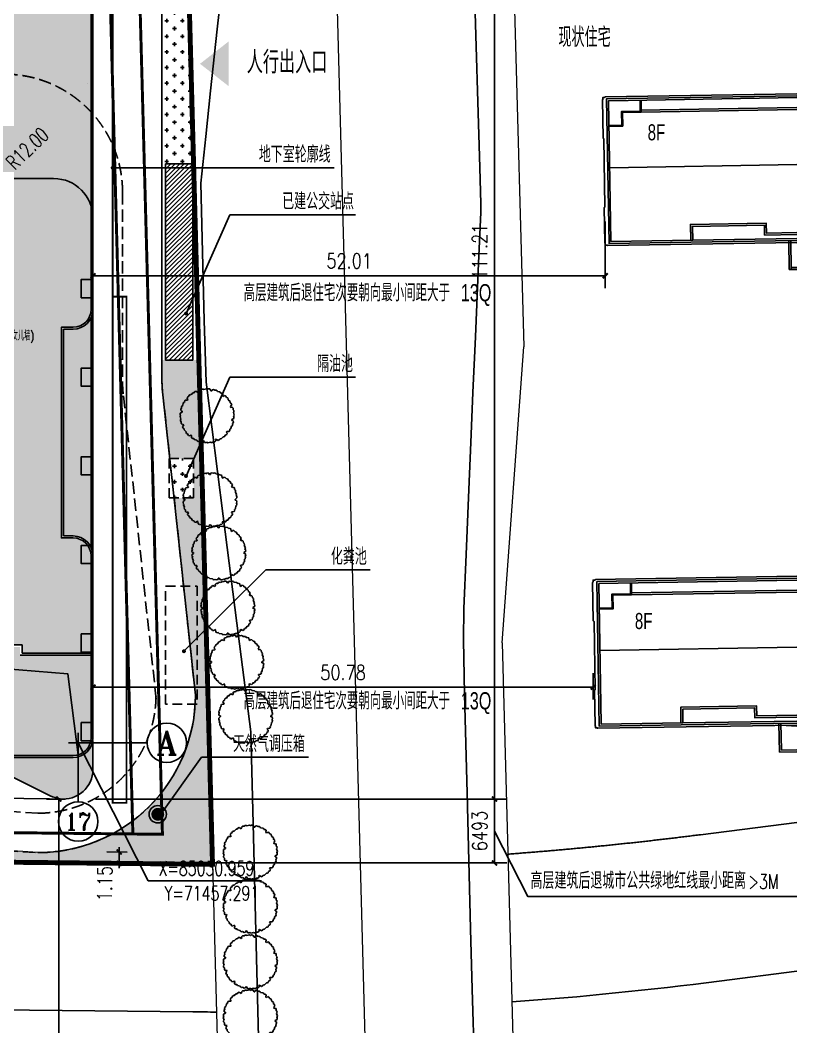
# Model space of a CAD drawing. Header units: metres. Extents: x 71066629 to 71645179, y 84793221 to 85208804.
# Drawn here: x 71451394 to 71530255, y 85002107 to 85104347 of the extents above; entities that cross this region are included whole.
import ezdxf
from ezdxf.enums import TextEntityAlignment as Align

# ---------------------------------------------------------------- set-up
doc = ezdxf.new("R2010")
doc.units = ezdxf.units.M
doc.header["$LTSCALE"] = 1000
for name, pattern in [('ACAD_ISO03W100', [30, 12, -18]), ('ACAD_ISO04W100', [30, 24, -3, 0, -3]), ('CENTER', [50.800000000000004, 31.75, -6.35, 6.35, -6.35]), ('DASH', [0.35, 0.25, -0.1]), ('DASHED', [19.049999999999997, 12.7, -6.35]), ('DASHEDX2', [1.5, 1, -0.5]), ('HIDDENX2', [19.049999999999997, 12.7, -6.35])]:
    doc.linetypes.add(name, pattern=pattern)
for name, color, linetype in [('A_N_AXIS', 85, 'Continuous'), ('A_N_AXIS_TEXT', 7, 'Continuous'), ('A_N_DIM_LEAD', 3, 'Continuous'), ('A_N_DIM_SYMB', 3, 'Continuous'), ('A_N_PUB_TEXT', 7, 'Continuous'), ('A_OTHER_MEMBER', 134, 'Continuous'), ('A_SITEP_PLANT', 85, 'Continuous'), ('A_SITEP_TEX_1', 7, 'Continuous'), ('A_SITEP_TEX_2', 7, 'Continuous'), ('DIM_COOR', 3, 'Continuous'), ('DIM_SYMB', 3, 'Continuous'), ('G-ANNO-DIMS', 3, 'Continuous'), ('G-ANNO-LEGN', 3, 'Continuous'), ('G-ANNO-TEXT', 7, 'Continuous'), ('G-BLDG-EXTG', 48, 'Continuous'), ('G-BLDG-HIGH', 1, 'Continuous'), ('G-BLDG-MULT', 1, 'Continuous'), ('G-BLDG-OTLN', 2, 'Continuous'), ('G-BLDG-POIT', 6, 'Continuous'), ('G-BLDG-ROOF', 34, 'Continuous'), ('G-BSMT-OTLN', 5, 'HIDDENX2'), ('G-FRIE-FLWL', 6, 'Continuous'), ('G-PLTG', 105, 'Continuous'), ('G-SDWK', 157, 'Continuous'), ('G-SITE-BLUE', 5, 'Continuous'), ('G-SITE-GREN', 72, 'Continuous'), ('G-SITE-PROP', 1, 'Continuous'), ('G-STRU', 134, 'Continuous'), ('G-设施-EXTG', 40, 'Continuous'), ('G_DRIV_ROAD', 145, 'Continuous'), ('G_H_252', 252, 'Continuous'), ('G_H_253', 253, 'Continuous'), ('G_N_GUIDES', 3, 'DASH'), ('PUB_DIM', 3, 'Continuous'), ('PUB_TEXT', 7, 'Continuous')]:
    doc.layers.add(name, color=color, linetype=linetype)
for name, color, linetype, lineweight in [('G-PATT-251', 251, 'Continuous', 13), ('G-ROAD-CNTR', 24, 'DASHED', 13), ('G-ROAD-园区', 175, 'Continuous', 13), ('G-ROAD-市政', 1, 'Continuous', 13)]:
    doc.layers.add(name, color=color, linetype=linetype, lineweight=lineweight)
doc.styles.add('_TCH_AXIS', font='romant.shx')
doc.styles.add('_TCH_DIM', font='SIMPLEX', dxfattribs={"bigfont": 'GBCBIG'})
doc.styles.add('dim_font', font='SIMPLEX.shx', dxfattribs={"width": 0.8})
doc.styles.add('GAD A', font='$ gad e.shx', dxfattribs={"width": 0.7, "bigfont": '$ gad c.shx'})
doc.styles.add('HZ1', font='simhei.ttf', dxfattribs={"width": 0.8})
doc.dimstyles.new('DIMN1', dxfattribs={"dimscale": 0.005, "dimtxt": 300, "dimasz": 100, "dimexe": 250, "dimexo": 300, "dimgap": 150, "dimtad": 1, "dimzin": 0, "dimdsep": 46, "dimtxsty": 'dim_font', "dimblk": 'ARCHTICK', "dimcen": 0.09, "dimclrt": 7, "dimazin": 2, "dimtfac": 1, "dimtdec": 0, "dimtix": 1, "dimtmove": 2, "dimatfit": 3, "dimldrblk": 'ARCHTICK', "dimfxl": 1, "dimtolj": 1, "dimtzin": 0, "dimarcsym": 0})
doc.dimstyles.new('DIMN500', dxfattribs={"dimscale": 5, "dimtxt": 300, "dimasz": 100, "dimexe": 250, "dimexo": 300, "dimgap": 150, "dimtad": 1, "dimdec": 0, "dimzin": 0, "dimdsep": 46, "dimtxsty": 'dim_font', "dimblk": 'ARCHTICK', "dimcen": 0.09, "dimclrt": 7, "dimazin": 2, "dimtfac": 1, "dimtdec": 0, "dimtix": 1, "dimtmove": 2, "dimatfit": 3, "dimldrblk": 'ARCHTICK', "dimtolj": 1, "dimtzin": 0, "dimarcsym": 0})
pattern_1 = [(0, (0, 0), (793.75, 793.75), [396.875, -1190.625]), (90, (198.4375, -198.4375), (-793.75, 793.75), [396.875, -1190.625])]

# ---------------------------------------------------------------- blocks, each defined once
blk = doc.blocks.new('A$C237376EB')
at = {"layer": 'G-ROAD-CNTR', "linetype": 'ACAD_ISO04W100'}
blk.add_line((904.5850735462882, 755.837459716), (914.4131500020885, 392.261583215397), dxfattribs=at)
at = {"layer": 'G-ROAD-市政', "linetype": 'Continuous'}
for p, q in [((923.3174815023231, 728.9862976131117), (925.2090100149508, 659.0118585665186)), ((890.3286815670726, 728.1260252455977), (895.3208081107587, 543.4493194951065)), ((923.0207605612086, 628.9417477531533), (925.2090100149508, 659.0118585665186)), ((923.0207605612086, 628.9417477534007), (928.0007615415088, 444.7136101800425))]:
    blk.add_line(p, q, dxfattribs=at)
at = {"layer": 'G-SITE-BLUE', "linetype": 'Continuous'}
for p, q in [((945.0544243119366, 594.5928675106843), (952.9457865683216, 595.5994785224175)), ((792.8164006657171, 592.5187861967861), (891.6046496725612, 591.4797577983263))]:
    blk.add_line(p, q, dxfattribs=at)
for centre, radius, start, end in [((895.706431127619, 981.4581871875562), 390.0000000000102, 274.1612422740544, 277.2693112724299), ((895.7064311281138, 981.4581871875707), 390.0000000000142, 269.3973872802727, 269.7526750156222)]:
    blk.add_arc(centre, radius, start, end, dxfattribs=at)
at = {"layer": 'G-SITE-GREN', "color": 3, "linetype": 'Continuous'}
for p, q in [((952.9457990400988, 610.7210216484527), (943.1564245736081, 609.4723028828157)), ((893.6175376515021, 606.4594164278969), (792.9579188898351, 607.5181273931812))]:
    blk.add_line(p, q, dxfattribs=at)
at = {"layer": 'G-SITE-GREN', "color": 3, "linetype": 'ACAD_ISO03W100'}
blk.add_arc((895.7064311274589, 981.4581871875125), 374.9999999999825, 274.2658312886663, 277.2693112724299, dxfattribs=at)
blk = doc.blocks.new('20130417-2#')
at = {"layer": 'G_H_252', "linetype": 'ByBlock'}
blk.add_hatch(color=256, dxfattribs=at).paths.add_polyline_path([(-26500.00000000373, 79699.99999999988, -0.4142135623730951), (-24300.00000000373, 77499.99999999988), (-24300.00000000373, 43999.99999999988, 0.414213562373095), (-22500.00000000373, 42199.99999999988), (-21299.99999969079, 42199.99999999988), (-21299.9999996908, 20799.99999999988), (-22500.00000000373, 20799.99999999988, 0.414213562373095), (-24300.00000000373, 18999.99999999988), (-24300.00000000373, 9099.99999999594), (-16299.99999999814, 9099.99999999594), (-16299.99999999814, 9939.999999995925), (-5699.999999998137, 9939.999999995925), (-5699.999999998137, 9099.999999995925), (1299.999999996289, 9099.999999995911), (1299.999999996275, 18999.99999999988, 0.414213562373095), (-500.0000000037253, 20799.99999999988), (-1700.00000031665, 20799.99999999988), (-1700.00000031665, 42199.99999999988), (-500.0000000037253, 42199.99999999988, 0.414213562373095), (1299.999999996275, 43999.99999999988), (1299.999999996275, 103499.9999999999, 0.414213562373095), (-500.0000000037253, 105299.9999999999), (-23900, 105299.9999999999, 0.414213562373095), (-25700, 103499.9999999999), (-25700, 102299.9999999999), (-56100, 102299.9999999999), (-56100, 103499.9999999999, 0.414213562373095), (-57900, 105299.9999999999), (-126400.0000000005, 105299.9999999999), (-126400.0000000005, 98300.00000000047), (-125159.9999999953, 98300.00000000047), (-125159.9999999958, 87699.99999999965), (-126400.0000000005, 87699.99999999988), (-126400.0000000005, 79699.99999999988)])
at = {"layer": 'G_H_253'}
h = blk.add_hatch(color=256, dxfattribs=at)
h.dxf.hatch_style = 1
h.paths.add_polyline_path([(-21499.9999996908, 41999.99999999988), (-22500.00000000373, 41999.99999999988, -0.2874919409686587), (-24300.00000000373, 43128.22021129175), (-24300.00000000419, 19871.77978870706, -0.2874919409688029), (-22500.00000000373, 20999.99999999988), (-21499.9999996908, 20999.99999999988)])
h.paths.add_polyline_path([(1299.999999996275, 43128.22021129175, -0.2874919409686587), (-500.0000000037253, 41999.99999999988), (-1500.000000316653, 41999.99999999988), (-1500.00000031665, 20999.99999999988), (-500.0000000037253, 20999.99999999988, -0.2874919409686587), (1299.999999996275, 19871.77978870802)])
h.paths.add_polyline_path([(-16099.99999999814, 9739.999999995925), (-16099.99999999814, 8899.999999995925), (-24300.00000000373, 8899.99999999593), (-24300.00000000373, 499.9999999998836, 0.414213562373095), (-22500.00000000373, -1300.000000000116), (-500.0000000037253, -1300.000000000116, 0.414213562373095), (1299.999999996275, 499.9999999998836), (1299.999999996275, 8899.999999995925), (-5899.999999998137, 8899.99999999593), (-5899.999999998137, 9739.999999995925)])
h = blk.add_hatch(color=256, dxfattribs=at)
h.dxf.hatch_style = 1
h.paths.add_polyline_path([(1499.998958291471, -2712.143862107811), (1499.999999925494, -2709.643902301788), (1499.999999925494, 200), (1477.371993324811, 200, -0.3707699816191583), (-500.0000000037257, -1500.000000000116), (-11819.60091989893, -1499.999999990753, -0.1161538421957522), (-9588.475896567066, -2025.395980611463), (-9579.528173968196, -2029.861213579774), (-2836.884873583891, -5400.298168241988, 0.04875248578304555), (-1856.483750954262, -5693.38849297166, 0.4497965889062705)])
at = {"layer": 'A_N_AXIS'}
for q in [(0, -6000), (7000, 0)]:
    blk.add_line((0, 0), q, dxfattribs=at)
for centre in [(9000, 1.224606353822377e-13), (0, -8000)]:
    blk.add_circle(centre, 2000, dxfattribs=at)
at = {"layer": 'A_N_DIM_SYMB'}
blk.add_lwpolyline([(-24300.00000000373, 8899.999999995925), (-1060.698941800743, 7004.4941287291), (0, -1229.161646578461)], dxfattribs=at)
at = {"layer": 'G-BLDG-OTLN'}
blk.add_lwpolyline([(-20505.00000007451, 57299.99687513709), (-2494.999999940395, 57300, -0.4134804129140125), (1500, 53305.00000008941), (1500, 47050), (299.9999999254942, 47050), (300, 45200), (1500, 45200), (1500, 38050), (299.9999999254942, 38050), (300, 36200), (1500, 36200), (1499.999999925494, 29050), (299.9999998509884, 29050), (299.9999999254942, 27200), (1499.999999925494, 27200), (1499.999999925494, 20050), (299.9999998509884, 20050), (299.9999999254942, 18200), (1499.999999925494, 18200), (1499.999999925494, 11050), (299.9999998509884, 11050), (299.9999999254942, 9200), (1499.999999925494, 9200), (1499.999999925494, 2050), (299.9999998509884, 2050), (299.9999999254942, 200), (1499.999999925494, 200), (1499.999999925494, -2709.643902301788), (1499.995833322406, -2719.643902316689, -0.4490453476041015), (-1856.48375095427, -5693.388492971659, -0.04875248578304629), (-2836.884873583913, -5400.298168241978), (-9579.528173968196, -2029.861213579774)], format="xyb", dxfattribs=at)
blk.add_lwpolyline([(1500, 44000), (1500, 38050), (299.9999999254942, 38050), (300, 36200), (1500, 36200), (1499.999999925494, 29050), (299.9999998509884, 29050), (299.9999999254942, 27200), (1499.999999925494, 27200), (1499.999999925494, 20050), (1202.20445305109, 20050)], dxfattribs=at)
at = {"layer": 'G-BLDG-POIT', "linetype": 'Continuous', "ltscale": 0.1}
for p, q in [((-1000, 0), (1000, 0)), ((0, -1000), (0, 1000))]:
    blk.add_line(p, q, dxfattribs=at)
at = {"layer": 'G-BLDG-ROOF'}
for p, q in [((1499.999999996275, 43999.99999999988), (1499.999999996275, 103499.9999999999)), ((1499.999999996275, 43999.99999999988), (1499.999999996275, 18999.99999999988)), ((1299.999999996275, 43128.2202112918), (1299.999999996275, 19871.77978870826)), ((-1500.00000031665, 20999.99999999988), (-1500.00000031665, 41999.99999999988)), ((-1500.00000031665, 41999.99999999988), (-500.0000000037253, 41999.99999999988)), ((-500.0000000037253, 20999.99999999988), (-1500.00000031665, 20999.99999999988)), ((1499.999999996275, 499.9999999998836), (1499.999999996275, 18999.99999999988)), ((-5699.999999998137, 9939.999999995925), (-16299.99999999814, 9939.999999995925)), ((-5699.999999998137, 9099.999999995925), (-5699.999999998137, 9939.999999995925)), ((1299.999999996275, 8899.999999995925), (-5899.999999998137, 8899.999999995925)), ((1299.999999996275, 9099.999999995925), (-5699.999999998137, 9099.999999995925)), ((-22500.00000000373, -1500.000000000116), (-500.0000000037253, -1500.000000000116))]:
    blk.add_line(p, q, dxfattribs=at)
blk.add_lwpolyline([(-22500.00000000373, -1300.000000000116), (-500.0000000037253, -1300.000000000116, 0.414213562373095), (1299.999999996275, 499.9999999998836), (1299.999999996275, 18999.99999999988, 0.414213562373095), (-500.0000000037253, 20799.99999999988), (-1700.00000031665, 20799.99999999988), (-1700.00000031665, 42199.99999999988), (-500.0000000037253, 42199.99999999988, 0.414213562373095), (1299.999999996275, 43999.99999999988), (1299.999999996275, 103499.9999999999, 0.414213562373095), (-500.0000000037253, 105299.9999999999), (-23900, 105299.9999999999, 0.414213562373095)], format="xyb", dxfattribs=at)
for centre, start, end in [((-500.0000000037253, 43999.99999999988), 270, 0), ((-500.0000000037253, 18999.99999999988), 0, 90), ((-500.0000000037253, 499.9999999998836), 270, 0)]:
    blk.add_arc(centre, 2000, start, end, dxfattribs=at)
at = {"layer": 'A_N_AXIS_TEXT', "style": '_TCH_AXIS'}
for s, height, width, p, p2 in [('A', 2429.621127568949, 0.8999999999999996, (7958.73380247045, -1214.810563784475), (10041.26619752955, -1214.810563784475)), ('17', 1755.700612757832, 0.7999999999999996, (-1337.6766573393, -8877.850306378916), (1337.6766573393, -8877.850306378916))]:
    blk.add_text(s, height=height, dxfattribs=dict(at, width=width)).set_placement(p, p2, align=Align.FIT)
at = {"layer": 'PUB_TEXT', "style": '_TCH_DIM', "width": 0.7058823529411765}
blk.add_text('35.200(楼梯间女儿墙)', height=892.5, dxfattribs=at).set_placement((-11991.55945797497, 40865.00000000163))
blk = doc.blocks.new('BRANCHD', base_point=(0.5, 0.5))
for p, q in [((0.9505596254410227, 0.743297436128509), (0.9314632446002771, 0.7538736432298557)), ((0.9620405252218217, 0.6940026134366691), (0.9505596254410227, 0.743297436128509)), ((0.9742183128197739, 0.6874965599933831), (0.9620405252218217, 0.6940026134366691)), ((0.9697365129869726, 0.5872572432749065), (0.9936420849502089, 0.5940171824764761)), ((0.9697365129869726, 0.5708106159599874), (0.9697365129869726, 0.5872572432749065)), ((0.9865236434099081, 0.6682046705638996), (0.9742183128197739, 0.6874965599933831)), ((0.9820690817241038, 0.647302361335638), (0.9865236434099081, 0.6682046705638996)), ((0.9972671223133035, 0.6196268809602271), (0.9820690817241038, 0.647302361335638)), ((0.9936420849502089, 0.5940171824764761), (0.9972671223133035, 0.6196268809602271)), ((1.008048233500921, 0.5502635966295678), (0.9697365129869726, 0.5708106159599874)), ((0.9984505427080577, 0.5038736432298557), (1.008135802567131, 0.5200449615237905)), ((1.008135802567131, 0.5200449615237905), (1.008048233500921, 0.5502635966295678))]:
    blk.add_line(p, q)
blk = doc.blocks.new('A$C203C35CE')
at = {"layer": 'A_SITEP_PLANT', "extrusion": (0, 0, -1), "yscale": 2981.739130434784, "zscale": -2981.739130434782}
for xscale, rotation in [(2981.739130434794, 30.00000000017587), (2981.739130434763, 60.00000000017639), (2981.739130434784, 90), (2981.739130434768, 120.0000000001762), (2981.739130434778, 150.0000000001759), (2981.739130434778, 330.0000000001759), (2981.739130434755, 180.0000000001761), (2981.739130434768, 300.0000000001762), (2981.739130434794, 210.0000000001758), (2981.739130434784, 270), (2981.739130434763, 240.0000000001764)]:
    blk.add_blockref('BRANCHD', (-1526.186619581713, 1526.186955187266), dxfattribs=dict(at, xscale=xscale, rotation=rotation))
at = {"layer": 'A_SITEP_PLANT', "extrusion": (0, 0, -1), "xscale": 2981.739130434755, "yscale": 2981.739130434784, "zscale": -2981.739130434782}
blk.add_blockref('BRANCHD', (-1526.186619581713, 1526.186955187266), dxfattribs=at)
blk = doc.blocks.new('_ARCHTICK')
at = {"color": 0, "linetype": 'ByBlock', "const_width": 0.4}
blk.add_lwpolyline([(-0.5, -0.5), (0.5, 0.5)], dxfattribs=at)
blk = doc.blocks.new('*D24')
at = {"layer": 'Defpoints', "color": 0, "transparency": 16777216}
for p in [(71455317.15966369, 85025244.68210135), (71457461.60614584, 85025244.68210135), (71457461.60614584, 84961142.499336)]:
    blk.add_point(p, dxfattribs=at)
at = {"layer": 'PUB_DIM', "color": 0, "lineweight": -2, "transparency": 16777216}
for p, q in [((71455961.60614584, 85025244.68210135), (71454067.15966369, 85025244.68210135)), ((71455317.15966369, 84961142.499336), (71455317.15966369, 85025244.68210135)), ((71455961.60614584, 84961142.499336), (71454067.15966369, 84961142.499336))]:
    blk.add_line(p, q, dxfattribs=at)
at = {"layer": 'PUB_DIM', "color": 0, "lineweight": -2, "transparency": 16777216, "xscale": 500, "yscale": 500, "zscale": 500}
for p, rotation in [((71455317.15966369, 85025244.68210135), 90), ((71455317.15966369, 84961142.499336), 270)]:
    blk.add_blockref('_ARCHTICK', p, dxfattribs=dict(at, rotation=rotation))
at = {"layer": 'PUB_DIM', "color": 7, "transparency": 16777216, "insert": (71453817.15966368, 84993193.59071869), "char_height": 1500, "attachment_point": 5, "rotation": 90, "style": 'dim_font'}
blk.add_mtext('\\A1;64102', dxfattribs=at)
blk = doc.blocks.new('*D30')
at = {"layer": 'Defpoints', "color": 0, "transparency": 16777216}
for p in [(71457555.72567736, 85025244.68210135), (71499553.58722974, 85025244.68210135), (71457555.72567736, 85018751.65513279)]:
    blk.add_point(p, dxfattribs=at)
at = {"layer": 'G-ANNO-DIMS', "color": 0, "lineweight": -2, "transparency": 16777216}
for p, q in [((71459055.72567736, 85025244.68210135), (71500803.58722974, 85025244.68210135)), ((71499553.58722974, 85018751.65513279), (71499553.58722974, 85025244.68210135)), ((71459055.72567736, 85018751.65513279), (71500803.58722974, 85018751.65513279))]:
    blk.add_line(p, q, dxfattribs=at)
at = {"layer": 'G-ANNO-DIMS', "color": 0, "lineweight": -2, "transparency": 16777216, "xscale": 500, "yscale": 500, "zscale": 500}
for p, rotation in [((71499553.58722974, 85025244.68210135), 90), ((71499553.58722974, 85018751.65513279), 270)]:
    blk.add_blockref('_ARCHTICK', p, dxfattribs=dict(at, rotation=rotation))
at = {"layer": 'G-ANNO-DIMS', "color": 7, "transparency": 16777216, "insert": (71498053.58722973, 85021998.16861708), "char_height": 1500, "attachment_point": 5, "rotation": 90, "style": 'dim_font'}
blk.add_mtext('\\A1;6493', dxfattribs=at)
blk = doc.blocks.new('*D31')
at = {"layer": 'Defpoints', "color": 0, "transparency": 16777216}
for p in [(71460380.78908776, 85136459.32600382), (71499553.58722974, 85136459.32600382), (71460380.78908776, 85025244.68210135)]:
    blk.add_point(p, dxfattribs=at)
at = {"layer": 'G-ANNO-DIMS', "color": 0, "lineweight": -2, "transparency": 16777216}
for p, q in [((71461880.78908776, 85136459.32600382), (71500803.58722974, 85136459.32600382)), ((71499553.58722974, 85025244.68210135), (71499553.58722974, 85136459.32600382)), ((71461880.78908776, 85025244.68210135), (71500803.58722974, 85025244.68210135))]:
    blk.add_line(p, q, dxfattribs=at)
at = {"layer": 'G-ANNO-DIMS', "color": 0, "lineweight": -2, "transparency": 16777216, "xscale": 500, "yscale": 500, "zscale": 500}
for p, rotation in [((71499553.58722974, 85136459.32600382), 90), ((71499553.58722974, 85025244.68210135), 270)]:
    blk.add_blockref('_ARCHTICK', p, dxfattribs=dict(at, rotation=rotation))
at = {"layer": 'G-ANNO-DIMS', "color": 7, "transparency": 16777216, "insert": (71498053.58722973, 85080852.00405261), "char_height": 1500, "attachment_point": 5, "rotation": 90, "style": 'dim_font'}
blk.add_mtext('\\A1;111.21', dxfattribs=at)
blk = doc.blocks.new('*D135')
at = {"layer": 'Defpoints', "color": 0, "transparency": 16777216}
for p in [(71450390.00087033, 85025314.30596726), (71455860.68075849, 85025256.76770887), (71455824.0012542, 85021769.31723663)]:
    blk.add_point(p, dxfattribs=at)
at = {"layer": 'G-ANNO-DIMS', "color": 0, "lineweight": -2, "transparency": 16777216}
for p, q in [((71454360.76371607, 85025272.54319127), (71449140.07000165, 85025327.4522026)), ((71450353.32136604, 85021826.85549502), (71450390.00087033, 85025314.30596726)), ((71450390.00087033, 85025314.30596726), (71450395.25936447, 85025814.27831474)), ((71454324.08421178, 85021785.09271903), (71449103.39049736, 85021840.00173037)), ((71450353.32136604, 85021826.85549502), (71450348.0628719, 85021326.88314754))]:
    blk.add_line(p, q, dxfattribs=at)
at = {"layer": 'G-ANNO-DIMS', "color": 0, "lineweight": -2, "transparency": 16777216, "xscale": 500, "yscale": 500, "zscale": 500}
for p, rotation in [((71450390.00087033, 85025314.30596726), 269.397409849814), ((71450353.32136604, 85021826.85549502), 89.39740984981405)]:
    blk.add_blockref('_ARCHTICK', p, dxfattribs=dict(at, rotation=rotation))
at = {"layer": 'G-ANNO-DIMS', "color": 7, "transparency": 16777216, "insert": (71448871.74407576, 85023586.35621357), "char_height": 1500, "attachment_point": 5, "rotation": 89.39740984981404, "style": 'dim_font'}
blk.add_mtext('\\A1;3488', dxfattribs=at)
blk = doc.blocks.new('*D139')
at = {"layer": 'Defpoints', "color": 0, "transparency": 16777216}
for p in [(71461452.91820239, 85019863.43963036), (71463743.73832753, 85019839.3453966), (71463731.60650994, 85018685.88219982)]:
    blk.add_point(p, dxfattribs=at)
at = {"layer": 'G-ANNO-DIMS', "color": 0, "lineweight": -2, "transparency": 16777216}
for p, q in [((71462243.82128768, 85019855.1211231), (71460202.98733583, 85019876.58606912)), ((71461440.78638479, 85018709.97643359), (71461452.91820239, 85019863.43963036)), ((71461452.91820239, 85019863.43963036), (71461458.17677788, 85020363.41197698)), ((71462231.68947008, 85018701.65792634), (71460190.85551824, 85018723.12287235)), ((71461440.78638479, 85018709.97643359), (71461435.52780929, 85018210.00408697))]:
    blk.add_line(p, q, dxfattribs=at)
at = {"layer": 'G-ANNO-DIMS', "color": 0, "lineweight": -2, "transparency": 16777216, "xscale": 500, "yscale": 500, "zscale": 500}
for p, rotation in [((71461452.91820239, 85019863.43963036), 269.3974005254223), ((71461440.78638479, 85018709.97643359), 89.39740052542231)]:
    blk.add_blockref('_ARCHTICK', p, dxfattribs=dict(at, rotation=rotation))
at = {"layer": 'G-ANNO-DIMS', "color": 7, "transparency": 16777216, "insert": (71459978.98494387, 85016662.41441509), "char_height": 1500, "attachment_point": 5, "rotation": 89.39740052542226, "style": 'dim_font'}
blk.add_mtext('\\A1;1.15', dxfattribs=at)
blk = doc.blocks.new('*D149')
at = {"layer": 'Defpoints', "color": 0, "transparency": 16777216}
for p in [(71458791.48518659, 85039543.89026597), (71509568.17973492, 85039543.89026597), (71509568.17973492, 85036603.72603154)]:
    blk.add_point(p, dxfattribs=at)
at = {"layer": 'G-ANNO-DIMS', "color": 0, "lineweight": -2, "transparency": 16777216}
for p, q in [((71458791.48518659, 85038043.89026597), (71458791.48518659, 85035353.72603154)), ((71509568.17973492, 85038043.89026597), (71509568.17973492, 85035353.72603154)), ((71458791.48518659, 85036603.72603154), (71509568.17973492, 85036603.72603154))]:
    blk.add_line(p, q, dxfattribs=at)
at = {"layer": 'G-ANNO-DIMS', "color": 0, "lineweight": -2, "transparency": 16777216, "xscale": 500, "yscale": 500, "zscale": 500, "rotation": 180}
blk.add_blockref('_ARCHTICK', (71458791.48518659, 85036603.72603154), dxfattribs=at)
at = {"layer": 'G-ANNO-DIMS', "color": 0, "lineweight": -2, "transparency": 16777216, "xscale": 500, "yscale": 500, "zscale": 500}
blk.add_blockref('_ARCHTICK', (71509568.17973492, 85036603.72603154), dxfattribs=at)
at = {"layer": 'G-ANNO-DIMS', "color": 7, "transparency": 16777216, "insert": (71484179.83246076, 85038103.72603154), "char_height": 1500, "attachment_point": 5, "style": 'dim_font'}
blk.add_mtext('\\A1;50.78', dxfattribs=at)
blk = doc.blocks.new('*D150')
at = {"layer": 'Defpoints', "color": 0, "transparency": 16777216}
for p in [(71458791.48518659, 85085413.22760043), (71510805.5900188, 85085413.22760043), (71510805.5900188, 85078387.8512686)]:
    blk.add_point(p, dxfattribs=at)
at = {"layer": 'G-ANNO-DIMS', "color": 0, "lineweight": -2, "transparency": 16777216}
for p, q in [((71458791.48518659, 85083913.22760043), (71458791.48518659, 85077137.8512686)), ((71510805.5900188, 85083913.22760043), (71510805.5900188, 85077137.8512686)), ((71458791.48518659, 85078387.8512686), (71510805.5900188, 85078387.8512686))]:
    blk.add_line(p, q, dxfattribs=at)
at = {"layer": 'G-ANNO-DIMS', "color": 0, "lineweight": -2, "transparency": 16777216, "xscale": 500, "yscale": 500, "zscale": 500, "rotation": 180}
blk.add_blockref('_ARCHTICK', (71458791.48518659, 85078387.8512686), dxfattribs=at)
at = {"layer": 'G-ANNO-DIMS', "color": 0, "lineweight": -2, "transparency": 16777216, "xscale": 500, "yscale": 500, "zscale": 500}
blk.add_blockref('_ARCHTICK', (71510805.5900188, 85078387.8512686), dxfattribs=at)
at = {"layer": 'G-ANNO-DIMS', "color": 7, "transparency": 16777216, "insert": (71484798.5376027, 85079887.8512686), "char_height": 1500, "attachment_point": 5, "style": 'dim_font'}
blk.add_mtext('\\A1;52.01', dxfattribs=at)
blk = doc.blocks.new('*D153')
at = {"layer": 'Defpoints', "color": 0, "transparency": 16777216}
for p in [(71458791.59566489, 85032159.54701008), (71458803.27562992, 85032162.81373043), (71458803.35534085, 85032159.86488906)]:
    blk.add_point(p, dxfattribs=at)
at = {"layer": 'PUB_DIM', "color": 0, "lineweight": -2, "transparency": 16777216}
for p, q in [((71458791.55513279, 85032161.04646236), (71458791.48217721, 85032163.745395)), ((71458791.51595396, 85032162.49585144), (71458803.27562992, 85032162.81373043)), ((71458803.31480876, 85032161.36434133), (71458803.24185318, 85032164.063274))]:
    blk.add_line(p, q, dxfattribs=at)
at = {"layer": 'PUB_DIM', "color": 0, "lineweight": -2, "transparency": 16777216, "xscale": 0.5, "yscale": 0.5, "zscale": 0.5}
for p, rotation in [((71458791.51595396, 85032162.49585144), 181.5484007021575), ((71458803.27562992, 85032162.81373043), 1.548400702157535)]:
    blk.add_blockref('_ARCHTICK', p, dxfattribs=dict(at, rotation=rotation))
at = {"layer": 'PUB_DIM', "color": 7, "transparency": 16777216, "insert": (71458797.35525985, 85032164.15424322), "char_height": 1.5, "attachment_point": 5, "rotation": 1.5484007021575352, "style": 'dim_font'}
blk.add_mtext('\\A1;11.76', dxfattribs=at)
blk = doc.blocks.new('*D179')
at = {"layer": 'Defpoints', "color": 0, "transparency": 16777216}
for p in [(71458791.59566489, 85032159.54701008), (71458803.27562992, 85032162.81373043), (71458803.35534085, 85032159.86488906)]:
    blk.add_point(p, dxfattribs=at)
at = {"layer": 'PUB_DIM', "color": 0, "lineweight": -2, "transparency": 16777216}
for p, q in [((71458791.55513279, 85032161.04646236), (71458791.48217721, 85032163.745395)), ((71458791.51595396, 85032162.49585144), (71458803.27562992, 85032162.81373043)), ((71458803.31480876, 85032161.36434133), (71458803.24185318, 85032164.063274))]:
    blk.add_line(p, q, dxfattribs=at)
at = {"layer": 'PUB_DIM', "color": 0, "lineweight": -2, "transparency": 16777216, "xscale": 0.5, "yscale": 0.5, "zscale": 0.5}
for p, rotation in [((71458791.51595396, 85032162.49585144), 181.5484007021575), ((71458803.27562992, 85032162.81373043), 1.548400702157535)]:
    blk.add_blockref('_ARCHTICK', p, dxfattribs=dict(at, rotation=rotation))
at = {"layer": 'PUB_DIM', "color": 7, "transparency": 16777216, "insert": (71458797.35525985, 85032164.15424322), "char_height": 1.5, "attachment_point": 5, "rotation": 1.5484007021575352, "style": 'dim_font'}
blk.add_mtext('\\A1;11.76', dxfattribs=at)

msp = doc.modelspace()

# ---------------------------------------------------------------- hatches: boundary and pattern name
at = {"layer": 'A_SITEP_TEX_2'}
msp.add_hatch(color=256, dxfattribs=at).paths.add_polyline_path([(71472572.19758663, 85097635.3620385), (71469657.21959992, 85099912.4817402), (71472572.19758663, 85102189.6014419)])
at = {"layer": 'G-PATT-251'}
h = msp.add_hatch(dxfattribs=at)
h.set_pattern_fill('ANSI31', color=256, scale=200, style=0)
h.set_pattern_definition([(45, (0, 0), (-224.5064030267288, 224.5064030267288), [])])
h.paths.add_polyline_path([(71468916.81641205, 85069826.7976195), (71466161.27862115, 85069826.7976195), (71466161.27862115, 85089748.74696477), (71468916.81641205, 85089748.74696477)])
at = {"layer": 'G-PLTG'}
h = msp.add_hatch(dxfattribs=at)
h.set_pattern_fill('CROSS', color=256, scale=500, style=0)
h.set_pattern_definition(pattern_1)
h.paths.add_polyline_path([(71468440.30761719, 85110569.30541992), (71468338.9449424, 85114319.51925044), (71465791.59566489, 85114319.51925044), (71465791.59566489, 85089781.41624086), (71468999.9909171, 85089868.1446403)])
h = msp.add_hatch(dxfattribs=at)
h.set_pattern_fill('CROSS', color=256, scale=500, style=0)
h.set_pattern_definition(pattern_1)
edge = h.paths.add_edge_path()
edge.add_line((71466592.42817049, 85059819.2014556), (71469009.60991117, 85059819.2014556))
edge.add_line((71469009.60991117, 85059819.2014556), (71469009.60991117, 85055819.2014556))
edge.add_line((71469009.60991117, 85055819.2014556), (71467024.8625705, 85055819.2014556))
edge.add_line((71467024.8625705, 85055819.2014556), (71469188.90907055, 85035801.86241008))
edge.add_arc((71453188.90907057, 85035801.86241007), 15999.99999999253, -90.00000000005338, 5.331912689143792e-11, ccw=False)
edge.add_line((71453188.90907055, 85019801.86241008), (71438269.29480879, 85020841.455079))
edge.add_arc((71439157.27262683, 85036772.196837), 15955.47045891121, 207.279407184951, 266.8096408102111, ccw=False)
edge.add_line((71424976.33736861, 85029459.32375132), (71421191.4851866, 85029459.32375132))
edge.add_line((71421191.4851866, 85029459.32375132), (71421191.48518662, 85046164.93672962))
edge.add_line((71421191.48518662, 85046164.93672962), (71415463.55227886, 85045257.7212818))
edge.add_line((71415463.55227886, 85045257.7212818), (71418514.02434719, 85025997.79864018))
edge.add_line((71418514.02434719, 85025997.79864018), (71397772.56919466, 85022712.67487432))
edge.add_line((71397772.56919466, 85022712.67487432), (71394487.44542885, 85043454.13002683))
edge.add_line((71394487.44542885, 85043454.13002683), (71381776.94051735, 85041440.98382367))
edge.add_line((71381776.94051735, 85041440.98382367), (71385250.26442328, 85019511.27971354))
edge.add_line((71385250.26442328, 85019511.27971354), (71470926.02539062, 85018614.99023438))
edge.add_line((71470926.02539062, 85018614.99023438), (71470133.42166016, 85047938.46717873))
edge.add_line((71470133.42166016, 85047938.46717873), (71469591.60909502, 85067976.36384267))
edge.add_line((71469591.60909502, 85067976.36384267), (71469541.5851835, 85069826.7976195))
edge.add_line((71469541.5851835, 85069826.7976195), (71465791.5956649, 85069826.7976195))
edge.add_line((71465791.5956649, 85069826.7976195), (71465791.5956649, 85067873.63574833))
edge.add_line((71465791.5956649, 85067873.63574833), (71465861.11172123, 85066583.84783179))
edge.add_line((71465861.11172123, 85066583.84783179), (71466592.42817049, 85059819.2014556))
h = msp.add_hatch(dxfattribs=at)
h.set_pattern_fill('CROSS', color=256, scale=500, style=0)
h.set_pattern_definition(pattern_1)
h.paths.add_polyline_path([(71469009.60991117, 85059819.2014556), (71466592.42817049, 85059819.2014556), (71467047.79126589, 85055607.11198841), (71469009.60991117, 85055819.2014556)])

# ---------------------------------------------------------------- linework, layer by layer
at = {"layer": 'A_N_DIM_LEAD'}
for p, q in [((71468235.14397968, 85074551.97952084), (71472689.16791755, 85084580.79450108)), ((71472689.16791755, 85084580.79450108), (71485453.28721376, 85084580.79450108)), ((71468235.14397968, 85058047.14007226), (71472689.16791755, 85068075.9550525)), ((71472689.16791755, 85068075.9550525), (71485453.28721376, 85068075.9550525)), ((71468027.262564, 85040254.828687), (71476338.12951949, 85048507.07496278)), ((71476338.12951949, 85048507.07496278), (71486930.08234449, 85048507.07496278))]:
    msp.add_line(p, q, dxfattribs=at)
at = {"layer": 'A_N_DIM_LEAD', "const_width": 200}
for points in [[(71468194.55469257, 85074460.5874546, 1), (71468275.7332668, 85074643.37158708, 1)], [(71468194.55469257, 85057955.74800602, 1), (71468275.7332668, 85058138.5321385, 1)], [(71467956.3020689, 85040184.36871158, 1), (71468098.2230591, 85040325.28866242, 1)]]:
    msp.add_lwpolyline(points, format="xyb", close=True, dxfattribs=at)
at = {"layer": 'DIM_COOR', "color": 3}
for p, q in [((71457291.48518659, 85030959.32458435), (71464393.82905263, 85016936.51032396)), ((71464393.82905263, 85016936.51032396), (71475888.82905263, 85016936.51032396))]:
    msp.add_line(p, q, dxfattribs=at)
at = {"layer": 'DIM_SYMB'}
msp.add_lwpolyline([(71530254.40558305, 85015352.7287367), (71502931.48043026, 85015352.7287367), (71499553.58722974, 85021998.16861707)], dxfattribs=at)
at = {"layer": 'G-ANNO-DIMS'}
for p, q in [((71460791.58164701, 85089351.7781319), (71474989.64888026, 85089351.7781319)), ((71474989.64888026, 85089351.7781319), (71483263.08054444, 85089351.7781319)), ((71465693.71698968, 85023697.45753619), (71469793.57187943, 85029486.85013318)), ((71469793.57187943, 85029486.85013318), (71480661.19983752, 85029486.85013318))]:
    msp.add_line(p, q, dxfattribs=at)
at = {"layer": 'G-ANNO-DIMS', "const_width": 200}
for points in [[(71460691.58164701, 85089351.7781319, 1), (71460891.58164701, 85089351.7781319, 1)], [(71465635.92431283, 85023615.8486733, 1), (71465751.50966653, 85023779.06639908, 1)]]:
    msp.add_lwpolyline(points, format="xyb", close=True, dxfattribs=at)
at = {"layer": 'G-ANNO-LEGN', "const_width": 649.3338144376875}
msp.add_lwpolyline([(71465044.38317527, 85023697.45753619, 1), (71465693.71698968, 85023697.45753619, 1)], format="xyb", close=True, dxfattribs=at)
at = {"layer": 'G-ANNO-LEGN'}
msp.add_circle((71465369.05008247, 85023697.45753619), 881.1969851508737, dxfattribs=at)
at = {"layer": 'G-BLDG-EXTG'}
for p, q in [((71514358.32379603, 85095211.49496396), (71530254.49434827, 85095474.42463693)), ((71512463.545112, 85094880.11345242), (71512563.53143504, 85094881.76727031)), ((71512660.21012227, 85095083.39373612), (71512661.86394016, 85094983.40741223)), ((71514259.9912909, 85095109.8548221), (71514261.64510879, 85095009.86849822)), ((71514461.61775488, 85095013.176134), (71530254.49409764, 85095274.39727539)), ((71512383.40460381, 85093678.62374787), (71512385.05842172, 85093578.63742398)), ((71512481.73710895, 85093780.26388964), (71512581.72343199, 85093781.91770753)), ((71530254.48707955, 85089673.6311488), (71511254.6828972, 85089359.36600628)), ((71511035.38557823, 85081454.65830855), (71530254.56224906, 85081772.55188748)), ((71529429.56113254, 85081958.93324539), (71529478.18338007, 85079019.33525342)), ((71529629.53377861, 85081962.24088117), (71529678.15602615, 85079022.64288919)), ((71529632.84141442, 85081762.26823348), (71530254.56224906, 85081732.29642752)), ((71530254.56224906, 85079232.2042599), (71529674.84839034, 85079222.61553694)), ((71530254.56224906, 85079032.17690238), (71529478.18338007, 85079019.33525342)), ((71513368.98619772, 85046184.97149782), (71530254.49531974, 85046464.2652671)), ((71511474.20751369, 85045853.58998626), (71511574.19383673, 85045855.24380416)), ((71511670.87252396, 85046056.87026995), (71511672.52634186, 85045956.88394608)), ((71513270.65369259, 85046083.33135594), (71513272.3075105, 85045983.34503207)), ((71513472.28015657, 85045986.65266785), (71530254.49515475, 85046264.23790702)), ((71511394.06700549, 85044652.10028172), (71511395.72082339, 85044552.11395784)), ((71511492.39951062, 85044753.74042349), (71511592.38583367, 85044755.39424138)), ((71530254.4905354, 85040663.47182013), (71510265.34529887, 85040332.84254014)), ((71510047.04787241, 85032428.15118259), (71530254.56224906, 85032762.39238448)), ((71528440.22353429, 85032932.40977924), (71528488.78860924, 85029996.26832068)), ((71528640.19618036, 85032935.71741502), (71528685.4536195, 85030199.54860422)), ((71528643.44664364, 85032739.20130076), (71530254.56224906, 85032661.53293)), ((71530254.56224906, 85030025.47499563), (71528488.78860924, 85029996.26832068)), ((71530254.56224906, 85030225.50235312), (71528685.4536195, 85030199.54860422))]:
    msp.add_line(p, q, dxfattribs=at)
for points in [[(71530254.56224906, 85096874.6169783), (71510786.65897198, 85096552.60927027), (71510787.15511264, 85096522.6136577), (71510737.16195112, 85096521.78674875), (71510737.4927147, 85096501.78948398), (71510557.51733324, 85096498.81261179), (71510560.49420546, 85096318.8372288), (71510540.49694085, 85096318.50646523), (71510541.32384981, 85096268.51330328), (71510510.32790014, 85096268.00061655), (71510574.82679741, 85092368.53404476), (71510599.82337818, 85092368.94749923, 0.4142135623727298), (71510635.3974275, 85092334.53112213), (71510636.14164557, 85092289.53727639), (71510656.13881959, 85092289.86803846), (71510769.92150095, 85085410.80883627), (71510749.9243193, 85085410.47807406), (71510750.66853736, 85085365.48422831, 0.4142135623727298), (71510716.25216056, 85085329.91017869), (71510691.2555798, 85085329.49672422), (71510750.79302335, 85081729.9891242), (71510781.788973, 85081730.50181083), (71510782.61588195, 85081680.50864889), (71510802.61314656, 85081680.83941247), (71510805.5900188, 85081500.86402948), (71510985.56540026, 85081503.84090169), (71510985.89616384, 85081483.8436369), (71511035.88932535, 85081484.67054585), (71511036.38547073, 85081454.67464869), (71511036.38547073, 85081454.67464869)], [(71530254.56224906, 85047864.45759244), (71509797.32137367, 85047526.08580412), (71509797.81751433, 85047496.09019154), (71509747.82435282, 85047495.2632826), (71509748.1551164, 85047475.26601782), (71509568.17973493, 85047472.28914562), (71509571.15660715, 85047292.31376263), (71509551.15934254, 85047291.98299906), (71509551.98625149, 85047241.98983711), (71509520.99030185, 85047241.47715038), (71509585.48919909, 85043342.01057859), (71509610.48577985, 85043342.42403306, 0.4142135623727298), (71509646.05982919, 85043308.00765598), (71509646.80404724, 85043263.01381023), (71509666.80122127, 85043263.3445723), (71509780.58390264, 85036384.28537011), (71509760.58672097, 85036383.9546079), (71509761.33093904, 85036338.96076216, 0.4142135623727298), (71509726.91456224, 85036303.38671254), (71509701.91798148, 85036302.97325806), (71509761.45542504, 85032703.46565804), (71509792.45137468, 85032703.97834466), (71509793.27828364, 85032653.98518273), (71509813.27554825, 85032654.31594631), (71509816.25242049, 85032474.34056333), (71509996.22780195, 85032477.31743552), (71509996.55856553, 85032457.32017075), (71510046.55172706, 85032458.14707968), (71510047.04787241, 85032428.15118252), (71510047.04787241, 85032428.15118252)]]:
    msp.add_lwpolyline(points, format="xyb", dxfattribs=at)
for points in [[(71530254.56224906, 85081972.57912779), (71519480.91904195, 85081794.3783166), (71519480.91904195, 85081794.37831666), (71511182.0542297, 85081657.1114318), (71510938.94299786, 85096355.10104232), (71512908.67651008, 85096387.6813035), (71512908.67651008, 85096387.6813035), (71530254.56224906, 85096674.58990537)], [(71530254.56224906, 85096474.56254785), (71513111.95679197, 85096191.01629153), (71513111.95679197, 85096191.01629153), (71511142.22327974, 85096158.43603033), (71511378.71923998, 85081860.39171535), (71519677.58405222, 85081997.6586002), (71519677.58405222, 85081997.65860014), (71530254.56224906, 85082172.6064853)], [(71514341.785617, 85096211.3582028), (71514359.97761393, 85095111.50864008), (71512460.23747618, 85095080.08610018), (71512483.39092685, 85093680.27756576), (71511183.56872734, 85093658.7779332)], [(71514441.77194004, 85096213.01202069), (71514461.61775488, 85095013.17613411), (71512561.87761714, 85094981.7535942), (71512585.03106779, 85093581.94505976), (71511185.22254525, 85093558.7916093)], [(71519477.60058676, 85081994.35134712), (71519451.14400198, 85083594.13205658), (71527150.09129792, 85083721.47604081), (71527166.6294772, 85082721.61278771), (71530254.56224906, 85082772.68855792)], [(71519677.57324213, 85081997.65842134), (71519654.42372221, 85083397.4670353), (71526953.42628765, 85083518.19575728), (71526969.96446693, 85082518.33250415), (71530254.56224906, 85082572.6612004)], [(71530254.56224906, 85032962.41974193), (71518491.58144362, 85032767.85485044), (71518491.58144362, 85032767.8548505), (71510192.71663138, 85032630.58796565), (71509949.60539953, 85047328.57757616), (71511919.33891177, 85047361.15783735), (71511919.33891177, 85047361.15783735), (71530254.56224906, 85047664.4305195)], [(71530254.56224906, 85047464.403162), (71512122.61919366, 85047164.49282536), (71512122.61919366, 85047164.49282536), (71510152.88568142, 85047131.91256417), (71510389.38164166, 85032833.8682492), (71518688.2464539, 85032971.13513404), (71518688.2464539, 85032971.13513398), (71530254.56224906, 85033162.44709945)], [(71513352.44801867, 85047184.83473665), (71513370.64001562, 85046084.98517393), (71511470.89987788, 85046053.56263402), (71511494.05332853, 85044653.75409961), (71510194.23112902, 85044632.25446704)], [(71513452.43434171, 85047186.48855454), (71513472.28015657, 85045986.65266794), (71511572.54001883, 85045955.23012803), (71511595.69346946, 85044555.4215936), (71510195.88494693, 85044532.26814316)], [(71518488.26298843, 85032967.82788098), (71518461.80640365, 85034567.60859041), (71526160.7536996, 85034694.95257464), (71526177.29187888, 85033695.08932154), (71530254.56224906, 85033762.52917206)], [(71518688.2356438, 85032971.13495518), (71518665.0861239, 85034370.94356912), (71525964.08868933, 85034491.67229111), (71525980.6268686, 85033491.809038), (71530254.56224906, 85033562.50181453)]]:
    msp.add_lwpolyline(points, dxfattribs=at)
at = {"layer": 'G-BLDG-HIGH', "linetype": 'DASH', "ltscale": 5, "const_width": 300.0000142492354}
msp.add_lwpolyline([(71462839.79001473, 85021695.5286349), (71461182.08619717, 85083015.6262232), (71459737.80255817, 85136451.19793567), (71451290.32745226, 85144478.97796726), (71382201.51493718, 85143336.30010161), (71352156.10816103, 85145839.71778873), (71193465.87637576, 85143214.90775949), (71162866.8220028, 85142708.81174934), (71154744.8439044, 85134577.12368555), (71153394.62573844, 85065440.87685446), (71149809.23722139, 85035505.08305454), (71149243.59556717, 85006542.61125518)], dxfattribs=at)
at = {"layer": 'G-BLDG-MULT', "linetype": 'DASH', "ltscale": 5, "const_width": 300.0000142492354}
msp.add_lwpolyline([(71161602.70693433, 85145688.31245755), (71151769.04155725, 85135842.89076324), (71150398.1689868, 85065649.06076373), (71146812.78053093, 85035713.26747468), (71146233.69430053, 85006062.3948905), (71245759.10555162, 85021940.93779875), (71249143.57324001, 85022434.2386127), (71251367.8374273, 85022708.2980563), (71253589.57634135, 85022942.61597875), (71255814.98808573, 85023138.18720043), (71258043.51324026, 85023294.68018903), (71260274.44722323, 85023412.61750309), (71262506.99921297, 85023491.24433407), (71264740.7748237, 85023531.18229197), (71266961.69721334, 85023531.80365069), (71370294.91367571, 85022668.87539808), (71465841.78936413, 85021663.95444943), (71464181.04036027, 85083096.6964794), (71462703.25639734, 85137771.71238172), (71452467.57294372, 85147498.85738169), (71382301.55732763, 85146338.36337337), (71352256.1487488, 85148841.7812107), (71193416.31141314, 85146214.49663629)], close=True, dxfattribs=at)
at = {"layer": 'G-BSMT-OTLN', "ltscale": 0.1, "const_width": 200}
msp.add_lwpolyline([(71157191.58090669, 85140759.55333252), (71157191.58090669, 85135259.55333154), (71153991.5812761, 85135259.55333154), (71153991.58127633, 85005669.52005905), (71165691.58195624, 85007522.61812352), (71165691.58119047, 85013394.9157322), (71238076.46104214, 85024859.55444618), (71460791.5816469, 85024859.55444579), (71460791.58164707, 85127259.5534181), (71457591.58201651, 85127259.5534181), (71457591.58201635, 85140759.5547513)], close=True, dxfattribs=at)
msp.add_lwpolyline([(71460791.581647, 85076259.5534181), (71462191.58164701, 85076259.5534181), (71462191.58164701, 85024859.55444604), (71460791.5816469, 85024859.55444604)], dxfattribs=at)
at = {"layer": 'G-FRIE-FLWL', "linetype": 'DASH', "ltscale": 5}
for p, q in [((71465791.59566487, 85128845.84584923), (71465791.5956649, 85067873.63574833)), ((71461791.59566489, 85086859.32843724), (71461791.59566489, 85067658.04664133)), ((71465212.08108933, 85035371.93310457), (71461861.11172122, 85066368.2587248)), ((71469188.90907055, 85035801.86241008), (71465861.11172123, 85066583.84783179)), ((71453188.90907055, 85023801.86241008), (71438359.99869181, 85024831.84116739)), ((71452911.74690561, 85019811.47632171), (71438514.44960804, 85020811.47632171))]:
    msp.add_line(p, q, dxfattribs=at)
for centre, radius, start, end in [((71449791.59566489, 85086859.32843724), 12000, 0, 89.99999280295496), ((71477791.5956649, 85067873.63574833), 12000, 180.0000000000171, 186.1702029525124), ((71473791.59566489, 85067658.04664133), 12000, 180, 186.1702029525124), ((71453188.90907055, 85035801.86241008), 12000, 270, 1.302755197527456e-11), ((71453188.90907055, 85035801.86241008), 16000, 270, 1.302755197527456e-11)]:
    msp.add_arc(centre, radius, start, end, dxfattribs=at)
at = {"layer": 'G-ROAD-园区'}
msp.add_line((71453188.90907055, 85019801.86241008), (71438082.83652686, 85020841.455079), dxfattribs=at)
at = {"layer": 'G-SDWK'}
for p, q in [((71465791.59566487, 85128845.84584923), (71465791.5956649, 85067873.63574833)), ((71471406.57699499, 85103432.27247123), (71472276.52138756, 85111512.71037391)), ((71470730.82870151, 85097155.61597481), (71471406.57699499, 85103432.27247123)), ((71470232.91830999, 85092530.79853351), (71470730.82870151, 85097155.61597481)), ((71469748.95764616, 85087789.54208912), (71470232.91830999, 85092530.79853351)), ((71469886.0961164, 85082161.48683171), (71469748.95764616, 85087789.54208912)), ((71470088.77376753, 85073854.65594424), (71469886.0961164, 85082161.48683171)), ((71470286.73188986, 85067564.80441725), (71470088.77376753, 85073854.65594424)), ((71472021.42410293, 85053956.8005629), (71470286.73188986, 85067564.80441725)), ((71469188.90907055, 85035801.86241008), (71465861.11172123, 85066583.84783179)), ((71473406.9999999, 85043088.99999993), (71472021.42410293, 85053956.8005629)), ((71474810.00000006, 85032081.00000001), (71473406.9999999, 85043088.99999993)), ((71475050.2830776, 85022771.48173), (71474810.00000006, 85032081.00000001)), ((71475333.94246411, 85011781.39342132), (71475050.2830776, 85022771.48173)), ((71475736.19279848, 84995943.6615936), (71475333.94246411, 85011781.39342132))]:
    msp.add_line(p, q, dxfattribs=at)
msp.add_lwpolyline([(71497509.75617683, 84998144.08373219), (71497301.16312017, 85005918.99745148), (71497136.02289659, 85012073.92635703), (71496766.37459058, 85025851.06068651), (71496522.06790958, 85035884.77138972), (71496399.26858516, 85041421.61384444), (71496425.99999999, 85044593.00000012), (71496662.35608235, 85050077.99652576), (71496947.12258685, 85056681.0051522), (71497152.49358785, 85061443.03463912), (71497371.8196741, 85066528.64694493), (71497615.88812527, 85072187.97156066), (71497937.6219514, 85079652.71739751), (71498160.35045014, 85084821.24339013), (71498160.71577147, 85085704.15049379), (71498052.243297, 85089388.57189304), (71497855.75805299, 85096062.47180395), (71497690.49349561, 85101675.91682568), (71497488.09034882, 85108550.82669598)], dxfattribs=at)
for centre, radius, start, end in [((71477791.5956649, 85067873.63574833), 12000, 180.0000000000196, 186.1702029525112), ((71453188.90907055, 85035801.86241008), 16000, 270, 1.302755197527456e-11)]:
    msp.add_arc(centre, radius, start, end, dxfattribs=at)
at = {"layer": 'G-SITE-PROP', "color": 1, "linetype": 'CENTER', "ltscale": 0.1, "const_width": 500}
msp.add_lwpolyline([(71370266.6015625, 85019669.00634766), (71469071.22802734, 85018629.82177734), (71469994.01855469, 85018621.21582031), (71470926.02539062, 85018614.99023438), (71469179.19921875, 85083231.81152344), (71467701.41601562, 85137906.7993164, 0.3939400598638144), (71453348.38867188, 85152487.79296875), (71452458.80126953, 85152499.38964844), (71382468.2006836, 85151341.796875)], format="xyb", dxfattribs=at)
at = {"layer": 'G-STRU', "linetype": 'DASHEDX2'}
for points, elevation in [([(71469009.60991117, 85055819.2014556), (71469009.60991117, 85059819.2014556), (71466509.60991117, 85059819.2014556), (71466509.60991117, 85055819.2014556)], -0.0505129107427245), ([(71469359.60992642, 85046867.1365251), (71469359.60992642, 85034867.1365251), (71466159.60991116, 85034867.1365251), (71466159.60991116, 85046867.1365251)], -2.091176951532492e-07)]:
    msp.add_lwpolyline(points, close=True, dxfattribs=dict(at, elevation=elevation))
at = {"layer": 'G-设施-EXTG'}
msp.add_lwpolyline([(71468916.81641205, 85069826.7976195), (71466161.27862115, 85069826.7976195), (71466161.27862115, 85089748.74696477), (71468916.81641205, 85089748.74696477)], close=True, dxfattribs=at)
at = {"layer": 'G_DRIV_ROAD'}
msp.add_line((71385211.27560827, 85019511.68759169), (71470925.99086867, 85018614.99046499), dxfattribs=at)
at = {"layer": 'PUB_DIM'}
msp.add_lwpolyline([(71458272.05303553, 85097940.5132732, 0, 0, 0), (71458276.14135, 85097944.1677465, 0.33, 0, 0), (71458276.8869077, 85097944.83418758, 0, 0, 0)], format="xyseb", dxfattribs=at)
at = {"layer": 'PUB_DIM', "ltscale": 0.5}
msp.add_lwpolyline([(71450929.47454166, 85088239.92844664, 0, 0, 0), (71457557.99634647, 85094649.47637449, 330, 0, 0), (71458276.87757206, 85095344.60927854, 0, 0, 0)], format="xyseb", dxfattribs=at)

# ---------------------------------------------------------------- block references
at = {"layer": 'A_OTHER_MEMBER', "linetype": 'ByBlock'}
msp.add_blockref('20130417-2#', (71457291.48518659, 85030959.32458435), dxfattribs=at)
at = {"layer": 'A_SITEP_PLANT', "xscale": 1.8, "yscale": 1.8, "zscale": 1.8}
for p, rotation in [((71467631.1589259, 85066914.09139988), 270), ((71467513.3988555, 85057908.15147586), 279.3467377703883), ((71468404.31332892, 85052495.35087869), 279.3467377703883), ((71469323.30253288, 85046911.98068951), 279.3467377703883), ((71470228.85299248, 85041410.25834171), 279.3467377703883), ((71471134.40345208, 85035908.53599378), 279.3467377703883), ((71472017.85264005, 85022600.64122263), 270), ((71472017.85264005, 85017115.01100324), 270), ((71472017.85264005, 85011456.51616572), 270), ((71472017.85264005, 85005880.76774715), 270)]:
    msp.add_blockref('A$C203C35CE', p, dxfattribs=dict(at, rotation=rotation))
at = {"layer": 'G_N_GUIDES', "xscale": 1000, "yscale": 1000, "zscale": 1000}
msp.add_blockref('A$C237376EB', (70577308.67682125, 84412150.79480837), dxfattribs=at)

# ---------------------------------------------------------------- texts
at = {"layer": 'A_N_PUB_TEXT', "style": '_TCH_DIM'}
for s, p in [('地下室轮廓线', (71475626.37841678, 85089876.7781319)), ('已建公交站点', (71478002.75529887, 85085105.79450108)), ('隔油池', (71481539.98934142, 85068600.9550525)), ('化粪池', (71482942.31638704, 85049032.07496278)), ('天然气调压箱', (71473005.88068858, 85030011.85013318))]:
    msp.add_text(s, height=1687.943262411347, dxfattribs=at).set_placement(p)
at = {"layer": 'A_N_PUB_TEXT', "style": 'GAD A', "width": 0.7}
for s, p in [('高层建筑后退住宅次要朝向最小间距大于', (71474088.09813336, 85075789.1522538)), ('13Q', (71496138.09813336, 85075789.1522538)), ('高层建筑后退住宅次要朝向最小间距大于', (71474088.09813336, 85034345.80810952)), ('13Q', (71496138.09813336, 85034345.80810952))]:
    msp.add_text(s, height=1750, dxfattribs=at).set_placement(p)
at = {"layer": 'A_SITEP_TEX_1', "color": 60, "style": 'HZ1', "width": 0.6}
msp.add_text('人行出入口', height=2000, dxfattribs=at).set_placement((71474402.77986255, 85099147.16306688))
at = {"layer": 'DIM_SYMB', "color": 7, "style": '_TCH_DIM'}
msp.add_text('高层建筑后退城市公共绿地红线最小距离', height=1687.943262411347, dxfattribs=at).set_placement((71503214.7783276, 85016120.4786604))
at = {"layer": 'DIM_SYMB', "color": 7, "style": '_TCH_DIM', "width": 0.7058823529411765}
msp.add_text('>3M', height=1487.5, dxfattribs=at).set_placement((71525331.79960419, 85016120.4786604))
at = {"layer": 'G-ANNO-TEXT', "style": 'GAD A', "width": 0.7}
for s, height, rotation, p in [('现状住宅', 2000, 359.8, (71506036.05044667, 85101618.61432411)), ('8F', 1631.004444280777, 359.7954958638621, (71515103.07629064, 85092142.39492805)), ('8F', 1631.004444280777, 359.7954958638621, (71513804.85096385, 85042512.60005356))]:
    msp.add_text(s, height=height, rotation=rotation, dxfattribs=at).set_placement(p)
at = {"layer": 'PUB_DIM', "color": 7, "style": '_TCH_DIM', "width": 0.7058823529411765}
for s, height, rotation, p in [('R12000.00', 1.4875, 41.79297642112174, (71458272.00512345, 85097941.31712702)), ('R12.00', 1487.5, 44.03781032816934, (71450850.11249638, 85089041.28867613))]:
    msp.add_text(s, height=height, rotation=rotation, dxfattribs=at).set_placement(p)
at = {"layer": 'PUB_TEXT', "color": 3, "style": '_TCH_DIM', "width": 0.7058823529411765}
for s, p in [('X=85030.959', (71465438.82905263, 85017461.51032396)), ('Y=71457.291', (71466038.82905263, 85014924.01032396))]:
    msp.add_text(s, height=1487.5, dxfattribs=at).set_placement(p)

# ---------------------------------------------------------------- dimensions: what is measured, and where the dimension line sits
at = {"layer": 'G-ANNO-DIMS'}
for p1, p2, distance, text, picture, middle in [((71460380.78908776, 85025244.68210135), (71460380.78908776, 85136459.32600382), -39172.79814198613, '111.21', '*D31', (71498053.58722973, 85080852.00405261)), ((71458791.48518659, 85085413.22760043), (71510805.5900188, 85085413.22760043), -7025.376331821085, '52.01', '*D150', (71484798.5376027, 85079887.8512686)), ((71458791.48518659, 85039543.89026597), (71509568.17973492, 85039543.89026597), -2940.164234429598, '50.78', '*D149', (71484179.83246076, 85038103.72603154))]:
    dim = msp.add_aligned_dim(p1=p1, p2=p2, distance=distance, text=text, dimstyle='DIMN500', dxfattribs=at)
    dim.commit()
    dim.dimension.update_dxf_attribs({"geometry": picture, "text_midpoint": middle})
for p1, p2, distance, picture, middle in [((71455824.0012542, 85021769.31723663), (71455860.68075849, 85025256.76770885), 5470.982461120478, '*D135', (71448871.74407576, 85023586.35621357)), ((71457555.72567736, 85018751.65513279), (71457555.72567736, 85025244.68210135), -41997.861552387476, '*D30', (71498053.58722973, 85021998.16861708))]:
    dim = msp.add_aligned_dim(p1=p1, p2=p2, distance=distance, dimstyle='DIMN500', dxfattribs=at)
    dim.commit()
    dim.dimension.update_dxf_attribs({"geometry": picture, "text_midpoint": middle})
dim = msp.add_linear_dim(base=(71461452.91820239, 85019863.43963036), p1=(71463731.60650995, 85018685.88219982), p2=(71463743.73832755, 85019839.3453966), angle=89.39740052542226, text='1.15', dimstyle='DIMN500', dxfattribs=at)
dim.commit()
dim.dimension.update_dxf_attribs({"geometry": '*D139', "text_midpoint": (71459978.98494387, 85016662.41441509), "dimtype": 129})
at = {"layer": 'PUB_DIM'}
for p1, p2, distance, dimstyle, picture, middle in [((71458791.5956649, 85032159.54701008), (71458803.35534085, 85032159.86488907), 2.949918510353224, 'DIMN1', '*D153', (71458797.35525985, 85032164.15424322)), ((71458791.5956649, 85032159.54701008), (71458803.35534085, 85032159.86488907), 2.949918510353224, 'DIMN1', '*D179', (71458797.35525985, 85032164.15424322)), ((71457461.60614584, 84961142.499336), (71457461.60614584, 85025244.68210135), 2144.4464821517467, 'DIMN500', '*D24', (71453817.15966368, 84993193.59071869))]:
    dim = msp.add_aligned_dim(p1=p1, p2=p2, distance=distance, dimstyle=dimstyle, dxfattribs=at)
    dim.commit()
    dim.dimension.update_dxf_attribs({"geometry": picture, "text_midpoint": middle})

doc.saveas('drawing.dxf')
